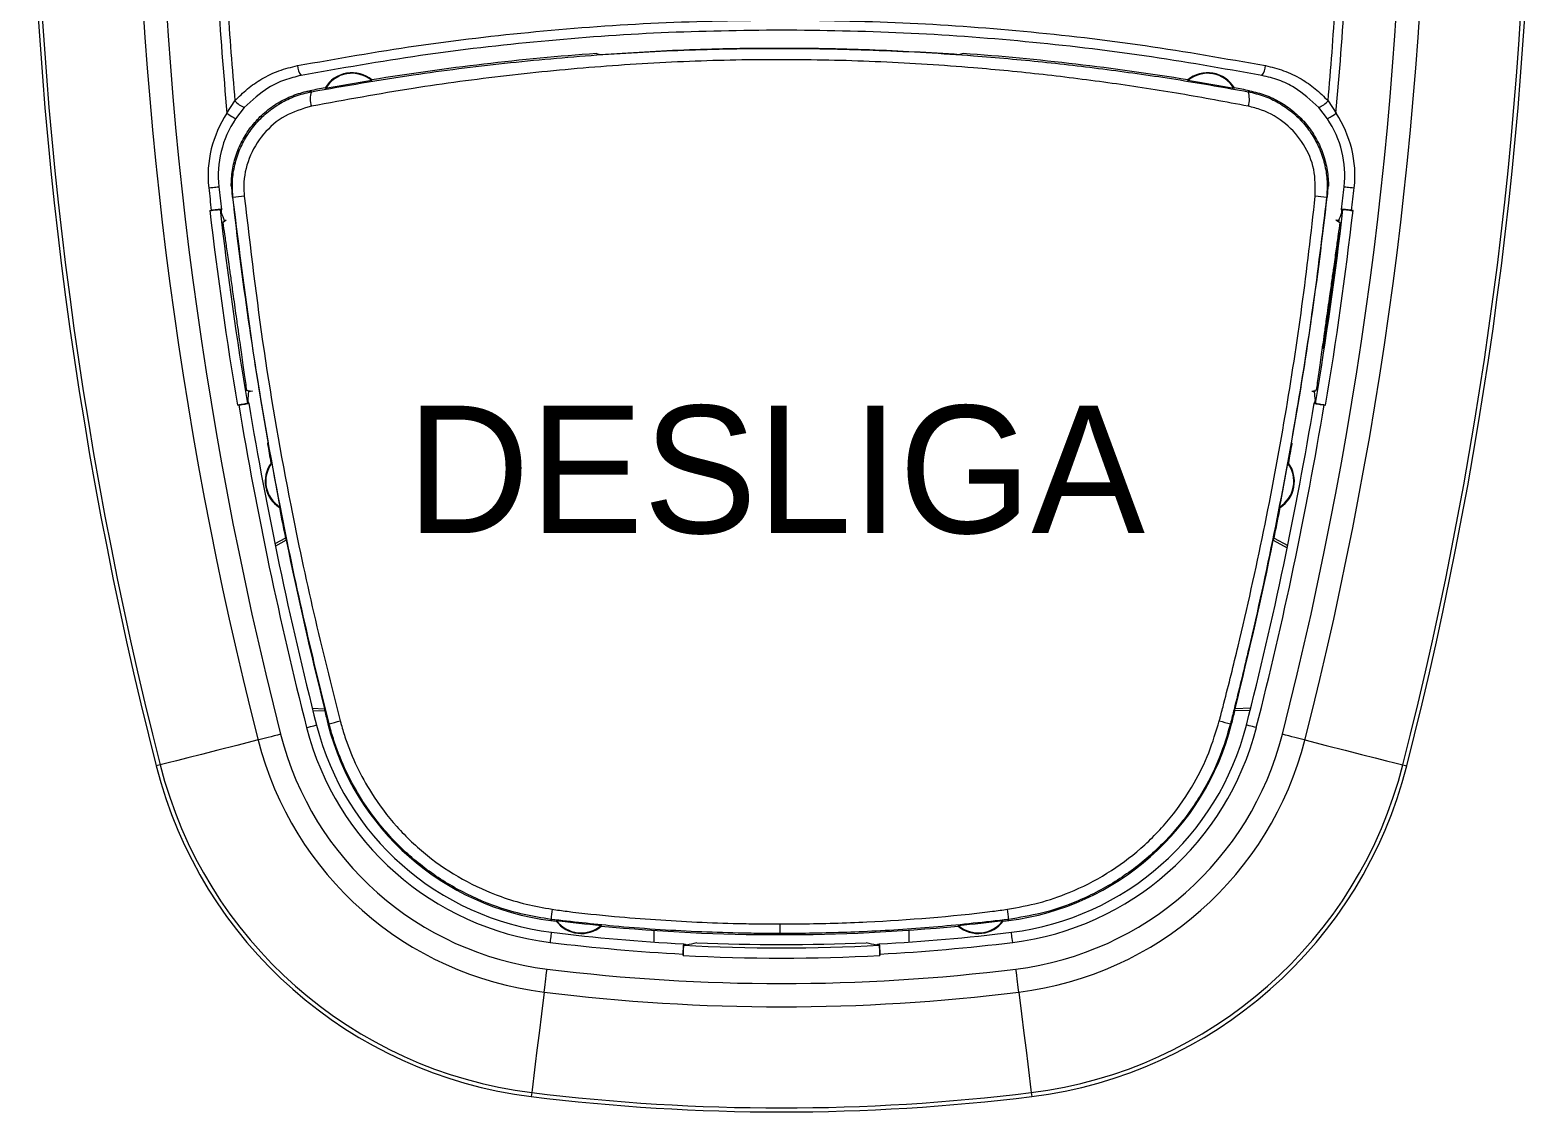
# Model space of a CAD drawing. Header units: inches. Extents: x -3 to 3194, y -983 to 1262.
# Drawn here: x 2959.16 to 2988.66, y 691.43 to 712.66 of the extents above; entities that cross this region are included whole.
import ezdxf

# ---------------------------------------------------------------- set-up
doc = ezdxf.new("R2010")
doc.units = ezdxf.units.IN
doc.header["$MEASUREMENT"] = 0

# ---------------------------------------------------------------- blocks, each defined once
blk = doc.blocks.new('BOTÃO DUPLO')
at = {"color": 1, "linetype": 'Continuous', "lineweight": 15}
for p, q in [((5848.749, 10960.764), (5848.818, 10960.747)), ((5841.593, 10958.146), (5841.58, 10958.158)), ((5841.605, 10957.944), (5841.593, 10958.146)), ((5863.104, 10958.146), (5863.092, 10957.944)), ((5863.118, 10958.158), (5863.104, 10958.146)), ((5841.615, 10957.936), (5841.605, 10957.944)), ((5863.092, 10957.944), (5863.082, 10957.936)), ((5847.856, 10943.75), (5847.859, 10943.772)), ((5852.349, 10943.682), (5852.349, 10943.494))]:
    blk.add_line(p, q, dxfattribs=at)
at = {"color": 7, "linetype": 'Continuous', "lineweight": 15}
for p, q in [((5855.948, 10960.764), (5855.88, 10960.747)), ((5841.498, 10959.591), (5841.654, 10959.834)), ((5841.838, 10959.704), (5841.664, 10959.48)), ((5863.101, 10959.48), (5862.927, 10959.704)), ((5863.111, 10959.834), (5863.267, 10959.591)), ((5841.163, 10957.68), (5841.191, 10957.684)), ((5841.443, 10957.485), (5841.479, 10957.49)), ((5841.479, 10957.49), (5841.446, 10957.468)), ((5863.319, 10957.463), (5863.263, 10957.494)), ((5863.321, 10957.485), (5863.263, 10957.494)), ((5863.602, 10957.68), (5863.574, 10957.684)), ((5841.446, 10957.468), (5841.416, 10957.448)), ((5863.33, 10957.26), (5863.016, 10954.967)), ((5863.319, 10957.463), (5863.343, 10957.449)), ((5841.881, 10954.155), (5841.914, 10954.151)), ((5841.914, 10954.151), (5842, 10954.139)), ((5842, 10954.139), (5841.918, 10954.127)), ((5862.794, 10954.135), (5862.851, 10954.149)), ((5862.794, 10954.135), (5862.847, 10954.127)), ((5862.879, 10954.156), (5862.851, 10954.149)), ((5841.73, 10953.866), (5841.702, 10953.862)), ((5863.035, 10953.866), (5863.063, 10953.862)), ((5842.303, 10953.123), (5842.293, 10953.111)), ((5862.395, 10953.123), (5862.405, 10953.111)), ((5842.647, 10951.251), (5842.439, 10951.141)), ((5842.662, 10951.211), (5842.448, 10951.098)), ((5862.036, 10951.211), (5862.31, 10951.066)), ((5862.051, 10951.251), (5862.319, 10951.109)), ((5843.173, 10947.914), (5843.413, 10947.904)), ((5843.183, 10947.871), (5843.416, 10947.862)), ((5861.582, 10947.874), (5861.281, 10947.862)), ((5861.593, 10947.916), (5861.285, 10947.904)), ((5843.481, 10947.607), (5843.502, 10947.612)), ((5861.217, 10947.607), (5861.196, 10947.612)), ((5840.186, 10946.802), (5840.108, 10946.782)), ((5864.579, 10946.802), (5864.657, 10946.782)), ((5856.841, 10943.75), (5856.839, 10943.772)), ((5849.882, 10943.326), (5849.882, 10943.556)), ((5854.882, 10943.56), (5854.882, 10943.326)), ((5850.454, 10943.092), (5850.454, 10943.063)), ((5854.311, 10943.063), (5854.311, 10943.092)), ((5847.48, 10940.375), (5847.47, 10940.296)), ((5857.285, 10940.375), (5857.294, 10940.296))]:
    blk.add_line(p, q, dxfattribs=at)
at = {"color": 7, "linetype": 'Continuous', "lineweight": 15, "flags": 128}
for points in [[(5844.339, 10960.233), (5844.342, 10960.244), (5844.342, 10960.246)], [(5860.359, 10960.233), (5860.356, 10960.244), (5860.355, 10960.246)], [(5843.128, 10960.033), (5843.141, 10960.024), (5843.155, 10960.014)], [(5843.433, 10960.077), (5843.426, 10960.086), (5843.425, 10960.088)], [(5861.265, 10960.077), (5861.271, 10960.086), (5861.273, 10960.088)], [(5861.542, 10960.014), (5861.556, 10960.024), (5861.57, 10960.033)], [(5841.498, 10959.591), (5841.531, 10959.569), (5841.562, 10959.548), (5841.591, 10959.529), (5841.616, 10959.512), (5841.637, 10959.498), (5841.652, 10959.488), (5841.661, 10959.482), (5841.664, 10959.48)], [(5863.101, 10959.48), (5863.103, 10959.482), (5863.113, 10959.488), (5863.128, 10959.498), (5863.149, 10959.512), (5863.174, 10959.529), (5863.203, 10959.548), (5863.234, 10959.569), (5863.267, 10959.591)], [(5841.141, 10958.128), (5841.18, 10958.132), (5841.217, 10958.136), (5841.252, 10958.14), (5841.282, 10958.143), (5841.307, 10958.146), (5841.325, 10958.148), (5841.336, 10958.149), (5841.34, 10958.15)], [(5863.425, 10958.15), (5863.429, 10958.149), (5863.44, 10958.148), (5863.458, 10958.146), (5863.483, 10958.143), (5863.513, 10958.14), (5863.548, 10958.136), (5863.585, 10958.132), (5863.624, 10958.128)], [(5841.443, 10957.485), (5841.444, 10957.483), (5841.444, 10957.481), (5841.444, 10957.479), (5841.445, 10957.477), (5841.445, 10957.474), (5841.445, 10957.472), (5841.445, 10957.47), (5841.446, 10957.468)], [(5863.321, 10957.485), (5863.321, 10957.483), (5863.321, 10957.48), (5863.32, 10957.477), (5863.32, 10957.474), (5863.32, 10957.471), (5863.319, 10957.468), (5863.319, 10957.465), (5863.319, 10957.463)], [(5841.914, 10954.151), (5841.914, 10954.148), (5841.915, 10954.145), (5841.915, 10954.142), (5841.916, 10954.139), (5841.916, 10954.136), (5841.917, 10954.133), (5841.917, 10954.13), (5841.918, 10954.127)], [(5862.851, 10954.149), (5862.85, 10954.146), (5862.85, 10954.144), (5862.85, 10954.141), (5862.849, 10954.138), (5862.849, 10954.135), (5862.848, 10954.132), (5862.848, 10954.13), (5862.847, 10954.127)], [(5842.375, 10952.722), (5842.364, 10952.725), (5842.362, 10952.725)], [(5862.322, 10952.722), (5862.333, 10952.725), (5862.335, 10952.725)], [(5842.538, 10951.861), (5842.528, 10951.855), (5842.527, 10951.854)], [(5862.16, 10951.861), (5862.169, 10951.855), (5862.171, 10951.854)], [(5843.062, 10947.535), (5843.1, 10947.544), (5843.137, 10947.554), (5843.17, 10947.562), (5843.2, 10947.57), (5843.224, 10947.576), (5843.242, 10947.58), (5843.252, 10947.583), (5843.256, 10947.584)], [(5861.703, 10947.535), (5861.665, 10947.544), (5861.628, 10947.554), (5861.595, 10947.562), (5861.565, 10947.57), (5861.541, 10947.576), (5861.523, 10947.58), (5861.513, 10947.583), (5861.509, 10947.584)], [(5842.108, 10947.292), (5841.692, 10947.186), (5841.321, 10947.091), (5840.999, 10947.009), (5840.728, 10946.94), (5840.51, 10946.885), (5840.346, 10946.843), (5840.238, 10946.815), (5840.186, 10946.802)], [(5842.55, 10947.404), (5842.487, 10947.388), (5842.425, 10947.373), (5842.365, 10947.357), (5842.307, 10947.342), (5842.251, 10947.328), (5842.199, 10947.315), (5842.152, 10947.303), (5842.108, 10947.292)], [(5862.657, 10947.292), (5862.613, 10947.303), (5862.565, 10947.315), (5862.513, 10947.328), (5862.458, 10947.342), (5862.4, 10947.357), (5862.339, 10947.373), (5862.278, 10947.388), (5862.215, 10947.404)], [(5862.657, 10947.292), (5863.073, 10947.186), (5863.444, 10947.091), (5863.766, 10947.009), (5864.037, 10946.94), (5864.255, 10946.885), (5864.419, 10946.843), (5864.527, 10946.815), (5864.579, 10946.802)], [(5847.968, 10943.749), (5847.962, 10943.739), (5847.961, 10943.737)], [(5848.841, 10943.654), (5848.845, 10943.643), (5848.845, 10943.641)], [(5855.856, 10943.654), (5855.853, 10943.643), (5855.852, 10943.641)], [(5856.73, 10943.749), (5856.735, 10943.739), (5856.736, 10943.737)], [(5847.845, 10943.321), (5847.85, 10943.36), (5847.854, 10943.397), (5847.859, 10943.432), (5847.862, 10943.462), (5847.865, 10943.486), (5847.868, 10943.505), (5847.869, 10943.516), (5847.869, 10943.519)], [(5856.92, 10943.321), (5856.915, 10943.36), (5856.911, 10943.397), (5856.906, 10943.432), (5856.903, 10943.462), (5856.9, 10943.486), (5856.897, 10943.505), (5856.896, 10943.516), (5856.896, 10943.519)], [(5847.724, 10942.344), (5847.729, 10942.389), (5847.736, 10942.438), (5847.742, 10942.491), (5847.749, 10942.548), (5847.756, 10942.607), (5847.764, 10942.669), (5847.772, 10942.732), (5847.78, 10942.796)], [(5857.041, 10942.344), (5857.035, 10942.389), (5857.029, 10942.438), (5857.023, 10942.491), (5857.016, 10942.548), (5857.008, 10942.607), (5857.001, 10942.669), (5856.993, 10942.732), (5856.985, 10942.796)], [(5847.724, 10942.344), (5847.671, 10941.917), (5847.624, 10941.538), (5847.583, 10941.208), (5847.549, 10940.93), (5847.521, 10940.707), (5847.501, 10940.539), (5847.487, 10940.429), (5847.48, 10940.375)], [(5857.041, 10942.344), (5857.094, 10941.917), (5857.141, 10941.538), (5857.182, 10941.208), (5857.216, 10940.93), (5857.244, 10940.707), (5857.264, 10940.539), (5857.278, 10940.429), (5857.285, 10940.375)]]:
    blk.add_lwpolyline(points, dxfattribs=at)
at = {"color": 7, "linetype": 'Continuous', "lineweight": 15}
for centre, radius, start, end in [((5917.632, 10966.53), 80, 165.70915, 194.29085), ((5917.632, 10966.53), 79.92, 165.70915, 194.29085), ((5787.132, 10966.53), 79.92, 345.70915, 14.29085), ((5787.132, 10966.53), 80, 345.70915, 14.29085), ((5917.632, 10966.53), 77.936, 165.70915, 194.29085), ((5917.632, 10966.53), 77.48, 165.70915, 194.29085), ((5787.132, 10966.53), 77.48, 345.70915, 14.29085), ((5787.132, 10966.53), 77.936, 345.70915, 14.29085), ((5917.632, 10966.53), 76.45, 183.43419, 185.20776), ((5787.132, 10966.53), 76.45, 354.79224, 356.56581), ((5917.632, 10966.53), 76.273, 183.60566, 185.03629), ((5787.132, 10966.53), 76.273, 354.96371, 356.39434), ((5852.349, 10911.094), 49.8, 80.748, 85.8552), ((5843.232, 10960.541), 0.349, 182.4176, 216.7217), ((5861.533, 10960.541), 0.349, 323.2791, 357.5818), ((5843.951, 10959.775), 0.612, 50.3147, 149.26), ((5843.951, 10959.775), 0.6, 49.7859, 149.7888), ((5852.349, 10911.094), 49.788, 99.2584, 100.3163), ((5860.746, 10959.775), 0.612, 30.74, 129.6853), ((5860.746, 10959.775), 0.6, 30.2112, 130.2141), ((5852.349, 10911.094), 49.788, 79.6837, 80.7416), ((5852.349, 10911.094), 49.8, 100.3228, 100.6703), ((5843.567, 10959.87), 0.436, 160.7735, 198.8819), ((5852.349, 10911.094), 49.8, 79.3297, 79.6772), ((5861.131, 10959.87), 0.436, 341.1183, 19.2266), ((5843.329, 10958.368), 2.202, 146.279, 186.2683), ((5842.004, 10960.133), 0.46, 220.5291, 248.9333), ((5862.761, 10960.133), 0.46, 291.0673, 319.4702), ((5861.436, 10958.368), 2.202, 353.7317, 33.721), ((5861.436, 10958.368), 2.002, 353.7317, 33.721), ((5917.632, 10966.53), 76.952, 186.26825, 186.6007), ((5917.632, 10966.53), 76.752, 186.26825, 186.60222), ((5787.132, 10966.53), 76.752, 353.39778, 353.73175), ((5787.132, 10966.53), 76.952, 353.3993, 353.73175), ((5917.632, 10966.53), 76.98, 186.60123, 189.47167), ((5917.632, 10966.53), 76.78, 186.60266, 189.47024), ((5787.132, 10966.53), 76.78, 350.52976, 353.39734), ((5787.132, 10966.53), 76.98, 350.52833, 353.39877), ((5917.632, 10966.53), 76.952, 189.4722, 194.29085), ((5917.632, 10966.53), 76.752, 189.47068, 194.29085), ((5787.132, 10966.53), 76.752, 345.70915, 350.52932), ((5787.132, 10966.53), 76.952, 345.70915, 350.5278), ((5917.539, 10966.474), 76.424, 190.07048, 190.36441), ((5787.159, 10966.474), 76.424, 349.63559, 349.92952), ((5842.859, 10952.368), 0.612, 144.307, 237.0864), ((5842.859, 10952.368), 0.6, 143.8131, 237.5803), ((5917.539, 10966.474), 76.411, 190.36833, 191.02516), ((5787.159, 10966.474), 76.411, 348.97484, 349.63167), ((5861.838, 10952.368), 0.6, 302.4197, 36.1869), ((5861.838, 10952.368), 0.612, 302.9136, 35.693), ((5917.539, 10966.474), 76.424, 191.02907, 191.4902), ((5787.159, 10966.474), 76.424, 348.5098, 348.97093), ((5917.539, 10966.474), 76.417, 191.52142, 194.06418), ((5787.159, 10966.474), 76.417, 345.93582, 348.47858), ((5917.539, 10966.474), 76.424, 194.0954, 194.2928), ((5787.159, 10966.474), 76.424, 345.7072, 345.9046), ((5848.539, 10948.93), 5.652, 194.2909, 262.9463), ((5848.539, 10948.93), 5.452, 194.2909, 262.9463), ((5841.676, 10955.507), 8.103, 283.0188, 284.6199), ((5856.226, 10948.93), 5.452, 277.0537, 345.7091), ((5856.226, 10948.93), 5.652, 277.0537, 345.7091), ((5863.021, 10955.507), 8.103, 255.38, 256.9812), ((5848.539, 10948.93), 6.636, 194.2909, 262.9463), ((5848.539, 10948.93), 6.18, 194.2909, 262.9463), ((5856.226, 10948.93), 6.18, 277.0537, 345.7091), ((5856.226, 10948.93), 6.636, 277.0537, 345.7091), ((5848.539, 10948.93), 8.7, 194.2909, 262.9463), ((5848.539, 10948.93), 8.62, 194.2909, 262.9463), ((5856.226, 10948.93), 8.62, 277.0537, 345.7091), ((5856.226, 10948.93), 8.7, 277.0537, 345.7091), ((5854.381, 10943.63), 2.462, 3.2992, 7.9765), ((5848.449, 10944.107), 0.612, 217.2067, 310.3548), ((5852.349, 10979.896), 36.411, 263.0895, 264.472), ((5848.449, 10944.107), 0.6, 216.715, 310.8465), ((5856.249, 10944.107), 0.612, 229.6452, 322.7933), ((5852.349, 10979.896), 36.411, 275.528, 276.9105), ((5856.249, 10944.107), 0.6, 229.1535, 323.285), ((5852.349, 10979.896), 36.424, 276.9187, 277.0853), ((5852.382, 10979.993), 36.952, 262.9463, 267.009), ((5852.382, 10979.993), 36.752, 262.9463, 267.0037), ((5852.382, 10979.993), 36.752, 272.9963, 277.0537), ((5852.382, 10979.993), 36.952, 272.991, 277.0537), ((5852.382, 10979.993), 36.98, 267.0113, 272.9887), ((5852.382, 10979.993), 36.78, 267.0059, 272.9941), ((5852.382, 10979.993), 36.716, 267.4044, 272.5956), ((5852.382, 10979.993), 37.48, 262.9463, 277.0537), ((5852.382, 10979.993), 37.936, 262.9463, 277.0537), ((5852.382, 10979.993), 39.92, 262.9463, 277.0537), ((5852.382, 10979.993), 40, 262.9463, 277.0537)]:
    blk.add_arc(centre, radius, start, end, dxfattribs=at)
at = {"color": 1, "linetype": 'Continuous', "lineweight": 15}
for centre, radius, start, end in [((5852.349, 10911.094), 49.8, 94.1448, 99.252), ((5843.329, 10958.368), 2.002, 146.279, 186.2683), ((5917.539, 10966.474), 76.411, 186.40958, 190.0628), ((5842.826, 10948.764), 9.252, 96.1355, 97.5193), ((5787.159, 10966.474), 76.411, 349.9372, 353.59042), ((5861.871, 10948.764), 9.252, 82.4807, 83.8645), ((5848.494, 10948.884), 5.174, 194.2928, 262.9147), ((5856.203, 10948.884), 5.174, 277.0853, 345.7072), ((5850.317, 10943.63), 2.462, 172.0235, 176.7006), ((5852.349, 10979.896), 36.424, 262.9147, 263.0813), ((5852.349, 10979.896), 36.424, 264.4802, 275.5198)]:
    blk.add_arc(centre, radius, start, end, dxfattribs=at)
at = {"color": 7, "linetype": 'Continuous', "lineweight": 15}
for centre, major_axis, ratio, start_param, end_param in [((5914.789, 10986.668), (-11.378, 80.583), 0.96827, 1.799072, 1.799792), ((5920.51, 10946.146), (-11.516, 81.567), 0.96827, 1.294052, 1.294771), ((5914.789, 10986.668), (-11.378, 80.583), 0.96827, 1.799792, 1.801915), ((5789.976, 10986.668), (11.378, 80.583), 0.96827, 4.48127, 4.483393), ((5784.254, 10946.146), (11.516, 81.567), 0.96827, 4.988414, 4.989133), ((5789.976, 10986.668), (11.378, 80.583), 0.96827, 4.483393, 4.484113), ((5920.476, 10946.392), (-11.378, 80.583), 0.96827, 1.3418, 1.342521), ((5920.476, 10946.392), (-11.378, 80.583), 0.96827, 1.339678, 1.3418), ((5914.754, 10986.914), (-11.516, 81.567), 0.96827, 1.846822, 1.847541), ((5790.01, 10986.914), (11.516, 81.567), 0.96827, 4.435645, 4.436364), ((5784.289, 10946.392), (11.378, 80.583), 0.96827, 4.941385, 4.943508), ((5784.289, 10946.392), (11.378, 80.583), 0.96827, 4.940665, 4.941385), ((5911.721, 10977.512), (-34.938, 66.285), 0.986038, 1.450717, 1.45128), ((5792.976, 10977.512), (34.938, 66.285), 0.986038, 4.831905, 4.832469), ((5917.058, 10954.006), (2.886, 74.873), 0.986038, 1.690312, 1.690876), ((5787.639, 10954.006), (-2.886, 74.873), 0.986038, 4.592309, 4.592873), ((5862.307, 10979.993), (39.712, 0), 0.96827, 4.409499, 4.411002), ((5842.707, 10979.993), (38.718, 0), 0.96827, 4.914038, 4.915544), ((5842.707, 10979.993), (38.718, 0), 0.96827, 4.915544, 4.920857), ((5862.058, 10979.993), (38.718, 0), 0.96827, 4.503921, 4.509234), ((5842.458, 10979.993), (39.712, 0), 0.96827, 5.013776, 5.015278), ((5862.058, 10979.993), (38.718, 0), 0.96827, 4.509234, 4.51074)]:
    blk.add_ellipse(centre, major_axis=major_axis, ratio=ratio, start_param=start_param, end_param=end_param, dxfattribs=at)
for points, knots in [([(5842.883, 10960.526), (5843.657, 10960.663), (5845.204, 10960.936), (5847.571, 10961.21), (5849.966, 10961.389), (5851.577, 10961.412), (5852.382, 10961.423)], [0, 0, 0, 0, 0.248173, 0.496342, 0.748171, 1, 1, 1, 1]), ([(5852.382, 10961.423), (5853.176, 10961.412), (5854.764, 10961.39), (5857.147, 10961.215), (5859.527, 10960.942), (5861.097, 10960.665), (5861.882, 10960.526)], [0, 0, 0, 0, 0.248159, 0.496318, 0.748157, 1, 1, 1, 1]), ([(5852.382, 10961.223), (5851.594, 10961.212), (5850.018, 10961.191), (5847.652, 10961.016), (5845.29, 10960.745), (5843.731, 10960.47), (5842.952, 10960.332)], [0, 0, 0, 0, 0.248147, 0.496294, 0.748145, 1, 1, 1, 1]), ([(5861.813, 10960.332), (5861.045, 10960.468), (5859.509, 10960.74), (5857.159, 10961.012), (5854.781, 10961.19), (5853.182, 10961.212), (5852.382, 10961.223)], [0, 0, 0, 0, 0.248161, 0.496319, 0.74816, 1, 1, 1, 1]), ([(5841.654, 10959.834), (5841.733, 10959.915), (5841.893, 10960.077), (5842.185, 10960.275), (5842.515, 10960.437), (5842.759, 10960.496), (5842.883, 10960.526)], [0, 0, 0, 0, 0.2349096, 0.4754615, 0.7340081, 1, 1, 1, 1]), ([(5861.882, 10960.526), (5862.002, 10960.497), (5862.246, 10960.438), (5862.574, 10960.278), (5862.87, 10960.079), (5863.03, 10959.916), (5863.111, 10959.834)], [0, 0, 0, 0, 0.258551, 0.524539, 0.759461, 1, 1, 1, 1]), ([(5842.952, 10960.332), (5842.843, 10960.306), (5842.623, 10960.252), (5842.227, 10960.066), (5841.99, 10959.845), (5841.838, 10959.704)], [0, 0, 0, 0, 0.258879, 0.525202, 1, 1, 1, 1]), ([(5862.927, 10959.704), (5862.775, 10959.845), (5862.54, 10960.064), (5862.145, 10960.251), (5861.925, 10960.305), (5861.813, 10960.332)], [0, 0, 0, 0, 0.4747985, 0.7336744, 1, 1, 1, 1]), ([(5841.163, 10957.68), (5841.185, 10957.683), (5841.229, 10957.689), (5841.289, 10957.697), (5841.334, 10957.701), (5841.358, 10957.703), (5841.36, 10957.702), (5841.361, 10957.701)], [0, 0, 0, 0, 0.215738, 0.431478, 0.647145, 0.862829, 1, 1, 1, 1]), ([(5841.39, 10957.705), (5841.388, 10957.706), (5841.383, 10957.707), (5841.35, 10957.704), (5841.3, 10957.699), (5841.243, 10957.692), (5841.206, 10957.686), (5841.191, 10957.684)], [0, 0, 0, 0, 0.213521, 0.427049, 0.640441, 0.853728, 1, 1, 1, 1]), ([(5863.574, 10957.684), (5863.552, 10957.687), (5863.507, 10957.693), (5863.448, 10957.701), (5863.403, 10957.705), (5863.379, 10957.707), (5863.376, 10957.706), (5863.375, 10957.705)], [0, 0, 0, 0, 0.21336, 0.426717, 0.640004, 0.853309, 1, 1, 1, 1]), ([(5863.403, 10957.701), (5863.406, 10957.702), (5863.411, 10957.703), (5863.446, 10957.7), (5863.497, 10957.694), (5863.552, 10957.687), (5863.588, 10957.682), (5863.602, 10957.68)], [0, 0, 0, 0, 0.215897, 0.431791, 0.647559, 0.863223, 1, 1, 1, 1]), ([(5841.416, 10957.448), (5841.427, 10957.371), (5841.449, 10957.218), (5841.488, 10956.941), (5841.53, 10956.642), (5841.574, 10956.333), (5841.613, 10956.053), (5841.652, 10955.775), (5841.689, 10955.514), (5841.724, 10955.265), (5841.756, 10955.041), (5841.796, 10954.76), (5841.839, 10954.452), (5841.867, 10954.254), (5841.881, 10954.155)], [0, 0, 0, 0, 0.110581, 0.22117, 0.330953, 0.396496, 0.462693, 0.504715, 0.54676, 0.606359, 0.662606, 0.719022, 0.859316, 1, 1, 1, 1]), ([(5863.343, 10957.449), (5863.333, 10957.372), (5863.311, 10957.218), (5863.272, 10956.942), (5863.23, 10956.643), (5863.186, 10956.334), (5863.147, 10956.054), (5863.107, 10955.776), (5863.07, 10955.514), (5863.035, 10955.266), (5863.004, 10955.042), (5862.964, 10954.761), (5862.921, 10954.453), (5862.893, 10954.255), (5862.879, 10954.156)], [0, 0, 0, 0, 0.110576, 0.22116, 0.330938, 0.396487, 0.462689, 0.504707, 0.546748, 0.606335, 0.662569, 0.718971, 0.859291, 1, 1, 1, 1]), ([(5841.899, 10953.897), (5841.896, 10953.896), (5841.892, 10953.893), (5841.858, 10953.886), (5841.807, 10953.878), (5841.752, 10953.869), (5841.716, 10953.864), (5841.702, 10953.862)], [0, 0, 0, 0, 0.215897, 0.431792, 0.64756, 0.863223, 1, 1, 1, 1]), ([(5841.73, 10953.866), (5841.752, 10953.869), (5841.797, 10953.876), (5841.856, 10953.885), (5841.9, 10953.893), (5841.924, 10953.899), (5841.926, 10953.9), (5841.927, 10953.901)], [0, 0, 0, 0, 0.213357, 0.426717, 0.640004, 0.853308, 1, 1, 1, 1]), ([(5862.838, 10953.901), (5862.84, 10953.9), (5862.844, 10953.898), (5862.877, 10953.891), (5862.927, 10953.882), (5862.982, 10953.874), (5863.02, 10953.868), (5863.035, 10953.866)], [0, 0, 0, 0, 0.213521, 0.427049, 0.640439, 0.853725, 1, 1, 1, 1]), ([(5863.063, 10953.862), (5863.041, 10953.865), (5862.997, 10953.872), (5862.937, 10953.881), (5862.893, 10953.889), (5862.87, 10953.895), (5862.867, 10953.896), (5862.866, 10953.897)], [0, 0, 0, 0, 0.21574, 0.43148, 0.647144, 0.862829, 1, 1, 1, 1]), ([(5856.525, 10943.93), (5856.525, 10943.93), (5856.624, 10943.942), (5856.721, 10943.957), (5856.819, 10943.972)], [0, 0, 0, 0, 0.000203, 1, 1, 1, 1]), ([(5850.461, 10943.291), (5850.461, 10943.289), (5850.459, 10943.286), (5850.457, 10943.252), (5850.455, 10943.202), (5850.454, 10943.145), (5850.454, 10943.107), (5850.454, 10943.092)], [0, 0, 0, 0, 0.213163, 0.426328, 0.639355, 0.852429, 1, 1, 1, 1]), ([(5850.454, 10943.063), (5850.454, 10943.085), (5850.455, 10943.13), (5850.456, 10943.19), (5850.458, 10943.236), (5850.46, 10943.259), (5850.461, 10943.262), (5850.461, 10943.263)], [0, 0, 0, 0, 0.215942, 0.431895, 0.647553, 0.86297, 1, 1, 1, 1]), ([(5854.311, 10943.092), (5854.31, 10943.114), (5854.31, 10943.159), (5854.309, 10943.219), (5854.307, 10943.264), (5854.305, 10943.288), (5854.304, 10943.291), (5854.304, 10943.291)], [0, 0, 0, 0, 0.213559, 0.42713, 0.64041, 0.85345, 1, 1, 1, 1]), ([(5854.304, 10943.263), (5854.304, 10943.261), (5854.306, 10943.256), (5854.308, 10943.221), (5854.31, 10943.17), (5854.31, 10943.114), (5854.311, 10943.077), (5854.311, 10943.063)], [0, 0, 0, 0, 0.215531, 0.431063, 0.646455, 0.861922, 1, 1, 1, 1])]:
    blk.add_open_spline(points, degree=3, knots=knots, dxfattribs=at)
at = {"color": 1, "linetype": 'Continuous', "lineweight": 15}
for points, knots in [([(5843.155, 10960.014), (5843.818, 10960.129), (5845.072, 10960.348), (5846.946, 10960.582), (5848.757, 10960.746), (5850.589, 10960.844), (5852.437, 10960.875), (5854.297, 10960.837), (5855.989, 10960.74), (5857.509, 10960.604), (5858.862, 10960.444), (5860.209, 10960.251), (5861.098, 10960.093), (5861.542, 10960.014)], [0, 0, 0, 0, 0.110206, 0.208295, 0.306458, 0.40457, 0.504717, 0.604913, 0.705053, 0.778551, 0.852046, 0.926024, 1, 1, 1, 1]), ([(5848.818, 10960.747), (5849.403, 10960.782), (5850.573, 10960.853), (5852.339, 10960.88), (5854.11, 10960.854), (5855.29, 10960.783), (5855.88, 10960.747)], [0, 0, 0, 0, 0.248946, 0.497891, 0.748945, 1, 1, 1, 1]), ([(5861.543, 10959.729), (5861.102, 10959.812), (5860.219, 10959.977), (5858.874, 10960.183), (5857.518, 10960.355), (5856.004, 10960.503), (5854.334, 10960.61), (5852.513, 10960.654), (5850.677, 10960.624), (5848.832, 10960.517), (5846.983, 10960.337), (5845.084, 10960.083), (5843.818, 10959.851), (5843.154, 10959.729)], [0, 0, 0, 0, 0.073534, 0.147069, 0.221118, 0.29517, 0.393162, 0.491212, 0.589209, 0.689346, 0.789542, 0.889657, 1, 1, 1, 1]), ([(5841.58, 10958.158), (5841.585, 10958.265), (5841.594, 10958.478), (5841.676, 10958.79), (5841.806, 10959.084), (5841.984, 10959.352), (5842.205, 10959.586), (5842.461, 10959.781), (5842.747, 10959.928), (5842.974, 10960.002), (5843.103, 10960.028), (5843.128, 10960.033)], [0, 0, 0, 0, 0.1214548, 0.2429094, 0.3643643, 0.4858193, 0.6072707, 0.7287221, 0.8501739, 0.9716256, 1, 1, 1, 1]), ([(5841.615, 10957.936), (5841.609, 10958.019), (5841.595, 10958.207), (5841.628, 10958.504), (5841.714, 10958.815), (5841.855, 10959.11), (5842.042, 10959.376), (5842.275, 10959.608), (5842.541, 10959.794), (5842.837, 10959.938), (5843.048, 10959.988), (5843.155, 10960.014)], [0, 0, 0, 0, 0.086868, 0.197648, 0.311773, 0.424383, 0.54039, 0.653688, 0.770351, 0.883525, 1, 1, 1, 1]), ([(5861.542, 10960.014), (5861.647, 10959.989), (5861.855, 10959.939), (5862.146, 10959.8), (5862.408, 10959.62), (5862.637, 10959.397), (5862.822, 10959.144), (5862.964, 10958.862), (5863.056, 10958.564), (5863.102, 10958.251), (5863.089, 10958.042), (5863.082, 10957.936)], [0, 0, 0, 0, 0.114142, 0.225657, 0.340336, 0.449682, 0.562062, 0.669937, 0.780812, 0.888849, 1, 1, 1, 1]), ([(5861.57, 10960.033), (5861.674, 10960.008), (5861.882, 10959.958), (5862.172, 10959.819), (5862.436, 10959.635), (5862.666, 10959.41), (5862.854, 10959.149), (5862.996, 10958.861), (5863.087, 10958.552), (5863.116, 10958.314), (5863.118, 10958.183), (5863.118, 10958.158)], [0, 0, 0, 0, 0.121457, 0.242913, 0.36437, 0.485827, 0.60728, 0.728732, 0.850183, 0.971635, 1, 1, 1, 1]), ([(5843.154, 10959.729), (5842.977, 10959.676), (5842.622, 10959.569), (5842.193, 10959.198), (5841.908, 10958.72), (5841.816, 10958.283), (5841.833, 10958.033), (5841.837, 10957.963)], [0, 0, 0, 0, 0.230357, 0.461274, 0.690046, 0.913675, 1, 1, 1, 1]), ([(5862.86, 10957.963), (5862.862, 10958.14), (5862.865, 10958.496), (5862.649, 10958.997), (5862.294, 10959.405), (5861.897, 10959.641), (5861.632, 10959.707), (5861.543, 10959.729)], [0, 0, 0, 0, 0.217364, 0.435711, 0.658122, 0.885232, 1, 1, 1, 1]), ([(5843.502, 10947.612), (5843.328, 10948.317), (5842.982, 10949.726), (5842.478, 10952.149), (5841.994, 10954.884), (5841.742, 10956.918), (5841.615, 10957.936)], [0, 0, 0, 0, 0.2071451, 0.4144595, 0.706991, 1, 1, 1, 1]), ([(5841.837, 10957.963), (5841.957, 10956.948), (5842.197, 10954.917), (5842.678, 10952.19), (5843.188, 10949.771), (5843.544, 10948.368), (5843.721, 10947.666)], [0, 0, 0, 0, 0.2924837, 0.5855454, 0.7926686, 1, 1, 1, 1]), ([(5860.976, 10947.666), (5860.982, 10947.69), (5861.013, 10947.806), (5861.139, 10948.294), (5861.441, 10949.507), (5861.858, 10951.384), (5862.273, 10953.609), (5862.613, 10955.803), (5862.778, 10957.243), (5862.86, 10957.963)], [0, 0, 0, 0, 0.006877, 0.034388, 0.144444, 0.364709, 0.584974, 0.792486, 1, 1, 1, 1]), ([(5863.082, 10957.936), (5862.995, 10957.215), (5862.821, 10955.772), (5862.474, 10953.575), (5862.06, 10951.344), (5861.649, 10949.46), (5861.355, 10948.243), (5861.231, 10947.752), (5861.202, 10947.636), (5861.196, 10947.612)], [0, 0, 0, 0, 0.207519, 0.415037, 0.635289, 0.85554, 0.965606, 0.993121, 1, 1, 1, 1]), ([(5847.859, 10943.772), (5847.681, 10943.799), (5847.326, 10943.854), (5846.702, 10944.038), (5846.006, 10944.346), (5845.278, 10944.827), (5844.644, 10945.425), (5844.168, 10946.053), (5843.829, 10946.668), (5843.637, 10947.146), (5843.54, 10947.464), (5843.508, 10947.588), (5843.502, 10947.612)], [0, 0, 0, 0, 0.087388, 0.174777, 0.315559, 0.456342, 0.59712, 0.737898, 0.837951, 0.938004, 0.987605, 1, 1, 1, 1]), ([(5843.721, 10947.666), (5843.728, 10947.643), (5843.759, 10947.526), (5843.852, 10947.222), (5844.037, 10946.767), (5844.36, 10946.179), (5844.814, 10945.579), (5845.419, 10945.005), (5846.112, 10944.542), (5846.775, 10944.242), (5847.37, 10944.06), (5847.709, 10944.001), (5847.878, 10943.972)], [0, 0, 0, 0, 0.012265, 0.061807, 0.161784, 0.261758, 0.402488, 0.543219, 0.684068, 0.824932, 0.912463, 1, 1, 1, 1]), ([(5856.819, 10943.972), (5857.025, 10944.009), (5857.438, 10944.083), (5858.098, 10944.31), (5858.781, 10944.656), (5859.452, 10945.15), (5860.03, 10945.75), (5860.468, 10946.39), (5860.785, 10947.035), (5860.912, 10947.456), (5860.976, 10947.666)], [0, 0, 0, 0, 0.106655, 0.213299, 0.354121, 0.494923, 0.635638, 0.776348, 0.888163, 1, 1, 1, 1]), ([(5861.196, 10947.612), (5861.13, 10947.391), (5860.999, 10946.95), (5860.667, 10946.274), (5860.208, 10945.605), (5859.601, 10944.978), (5858.896, 10944.464), (5858.18, 10944.107), (5857.487, 10943.877), (5857.055, 10943.807), (5856.839, 10943.772)], [0, 0, 0, 0, 0.111985, 0.223971, 0.364745, 0.50552, 0.646288, 0.787056, 0.893529, 1, 1, 1, 1]), ([(5847.878, 10943.972), (5847.976, 10943.957), (5848.074, 10943.942), (5848.172, 10943.93), (5848.172, 10943.93)], [0, 0, 0, 0, 0.9997982, 1, 1, 1, 1]), ([(5848.172, 10943.93), (5848.172, 10943.93), (5848.482, 10943.891), (5849.33, 10943.805), (5850.452, 10943.726), (5851.399, 10943.693), (5851.874, 10943.685), (5852.112, 10943.683), (5852.231, 10943.683), (5852.299, 10943.682), (5852.332, 10943.682), (5852.349, 10943.682)], [0, 0, 0, 0, 0.000014, 0.223495, 0.611297, 0.805581, 0.902824, 0.951562, 0.975974, 0.988103, 1, 1, 1, 1]), ([(5852.349, 10943.682), (5852.355, 10943.682), (5852.388, 10943.682), (5852.529, 10943.683), (5853.093, 10943.685), (5854.455, 10943.73), (5855.707, 10943.828), (5856.525, 10943.93), (5856.525, 10943.93)], [0, 0, 0, 0, 0.00467, 0.02376, 0.100932, 0.408686, 0.999986, 1, 1, 1, 1]), ([(5852.349, 10943.494), (5852.332, 10943.494), (5852.298, 10943.494), (5852.229, 10943.494), (5852.11, 10943.494), (5851.872, 10943.497), (5851.395, 10943.505), (5850.443, 10943.537), (5849.217, 10943.617), (5848.267, 10943.725), (5847.859, 10943.772)], [0, 0, 0, 0, 0.0113569, 0.0227137, 0.0454272, 0.0908527, 0.1816931, 0.3632907, 0.7258236, 1, 1, 1, 1]), ([(5856.839, 10943.772), (5856.378, 10943.72), (5855.456, 10943.615), (5854.1, 10943.528), (5853.097, 10943.498), (5852.531, 10943.494), (5852.389, 10943.494), (5852.355, 10943.494), (5852.349, 10943.494)], [0, 0, 0, 0, 0.309024, 0.618064, 0.90565, 0.977536, 0.995507, 1, 1, 1, 1])]:
    blk.add_open_spline(points, degree=3, knots=knots, dxfattribs=at)
at = {"color": 1, "insert": (5845.025, 10953.852), "char_height": 2.5, "attachment_point": 1}
blk.add_mtext_dynamic_manual_height_columns('DESLIGA', width=9.65506, gutter_width=12.5, heights=[0], dxfattribs=at)

msp = doc.modelspace()

# ---------------------------------------------------------------- block references
msp.add_blockref('BOTÃO DUPLO', (-2878.477, -10248.559))

doc.saveas('drawing.dxf')
